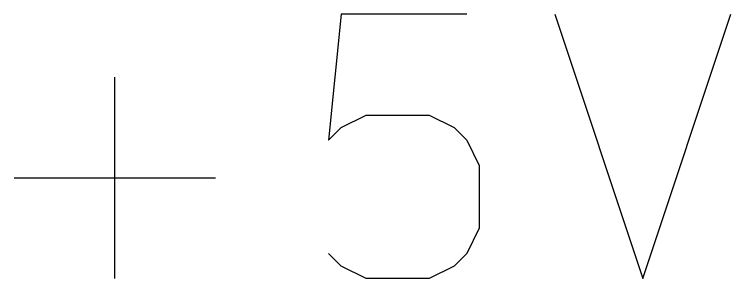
# Model space of a CAD drawing. Extents: x 0.4 to 11.3, y -7.9 to -0.4.
# Drawn here: x 6.6857 to 6.8214, y -2.5728 to -2.5228 of the extents above; entities that cross this region are included whole.
import ezdxf

# ---------------------------------------------------------------- set-up
doc = ezdxf.new("R2010")
doc.units = 0
doc.header["$MEASUREMENT"] = 0
doc.layers.add('CYAN2', color=4, linetype='CONTINUOUS')

msp = doc.modelspace()

# ---------------------------------------------------------------- linework, layer by layer
at = {"layer": 'CYAN2', "linetype": 'CONTINUOUS'}
for p, q in [((6.74762, -2.5228), (6.74524, -2.54661)), ((6.74762, -2.5228), (6.74524, -2.54661)), ((6.77143, -2.5228), (6.74762, -2.5228)), ((6.77143, -2.5228), (6.74762, -2.5228)), ((6.78809, -2.5228), (6.80476, -2.5728)), ((6.78809, -2.5228), (6.80476, -2.5728)), ((6.80476, -2.5728), (6.82143, -2.5228)), ((6.80476, -2.5728), (6.82143, -2.5228)), ((6.70476, -2.5728), (6.70476, -2.53471)), ((6.70476, -2.5728), (6.70476, -2.53471)), ((6.74762, -2.54423), (6.75238, -2.54185)), ((6.74762, -2.54423), (6.75238, -2.54185)), ((6.75238, -2.54185), (6.76429, -2.54185)), ((6.75238, -2.54185), (6.76429, -2.54185)), ((6.76429, -2.54185), (6.76905, -2.54423)), ((6.76429, -2.54185), (6.76905, -2.54423)), ((6.74524, -2.54661), (6.74762, -2.54423)), ((6.74524, -2.54661), (6.74762, -2.54423)), ((6.76905, -2.54423), (6.77143, -2.54661)), ((6.76905, -2.54423), (6.77143, -2.54661)), ((6.77143, -2.54661), (6.77381, -2.55137)), ((6.77143, -2.54661), (6.77381, -2.55137)), ((6.77381, -2.55137), (6.77381, -2.56328)), ((6.77381, -2.55137), (6.77381, -2.56328)), ((6.68571, -2.55376), (6.72381, -2.55376)), ((6.68571, -2.55376), (6.72381, -2.55376)), ((6.77381, -2.56328), (6.77143, -2.56804)), ((6.77381, -2.56328), (6.77143, -2.56804)), ((6.74762, -2.57043), (6.74524, -2.56804)), ((6.74762, -2.57043), (6.74524, -2.56804)), ((6.77143, -2.56804), (6.76905, -2.57043)), ((6.77143, -2.56804), (6.76905, -2.57043)), ((6.75238, -2.5728), (6.74762, -2.57043)), ((6.75238, -2.5728), (6.74762, -2.57043)), ((6.76905, -2.57043), (6.76429, -2.5728)), ((6.76905, -2.57043), (6.76429, -2.5728)), ((6.76429, -2.5728), (6.75238, -2.5728)), ((6.76429, -2.5728), (6.75238, -2.5728))]:
    msp.add_line(p, q, dxfattribs=at)

doc.saveas('drawing.dxf')
